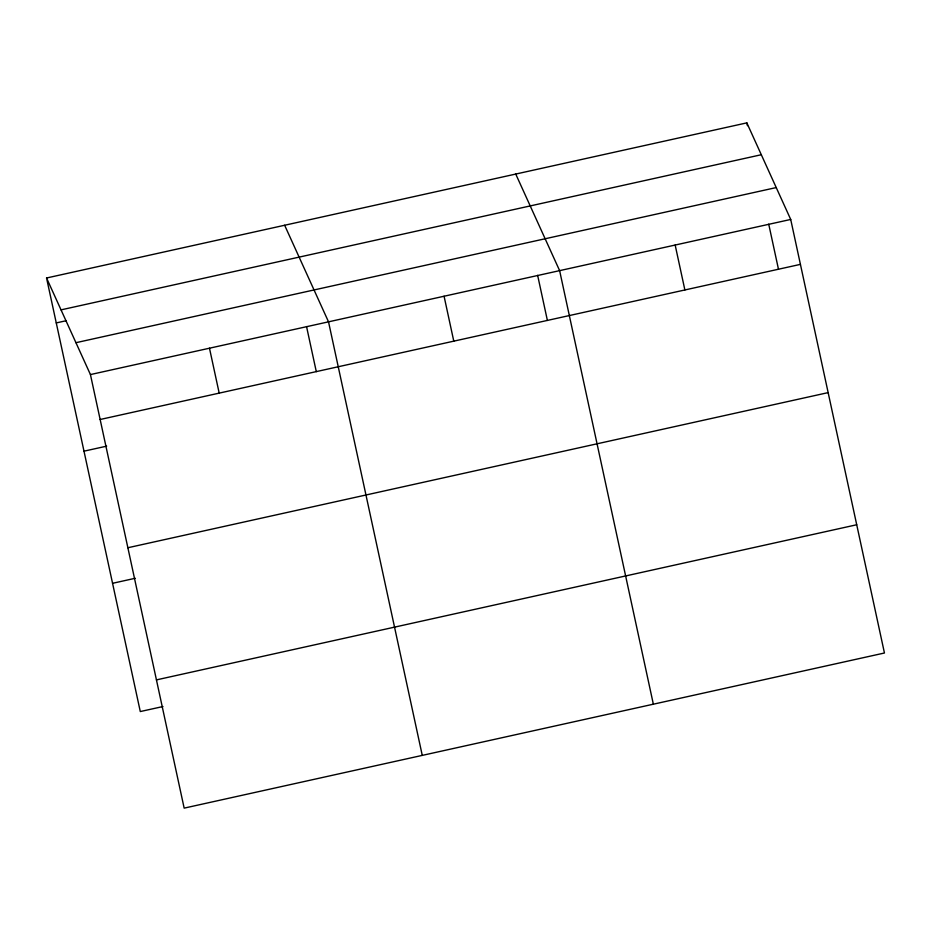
<?xml version="1.0" encoding="UTF-8"?>
<svg xmlns="http://www.w3.org/2000/svg" width="931" height="931" viewBox="0 0 931 931"><rect width="100%" height="100%" fill="white"/><g stroke="black" fill="none" stroke-linecap="round" stroke-linejoin="round"><path stroke-width="1.4" d="M46.55 277.997L746.837 122.869L790.71 219.448L884.45 653.003L184.163 808.131L90.435 374.576L46.55 277.997L140.29 711.552L162.96 706.536M61.027 309.872L761.314 154.732M56.267 322.917L66.182 320.718M75.946 342.701L776.233 187.573M90.435 374.576L790.71 219.448M100.141 419.497L800.427 264.369M83.988 451.174L106.669 446.147M127.873 547.742L828.148 392.614M112.558 583.306L135.239 578.279M156.443 679.886L856.718 524.758M515.739 174.062L559.624 270.642L653.353 704.197M284.642 225.255L328.527 321.835L422.267 755.39M746.837 122.869L747.442 125.673M768.727 224.162L778.479 269.257M675.161 245.039L684.879 289.96M537.641 275.355L547.393 320.45M444.075 296.233L453.781 341.153M306.543 326.548L316.296 371.644M209.475 348.206L219.192 393.126"/></g></svg>
